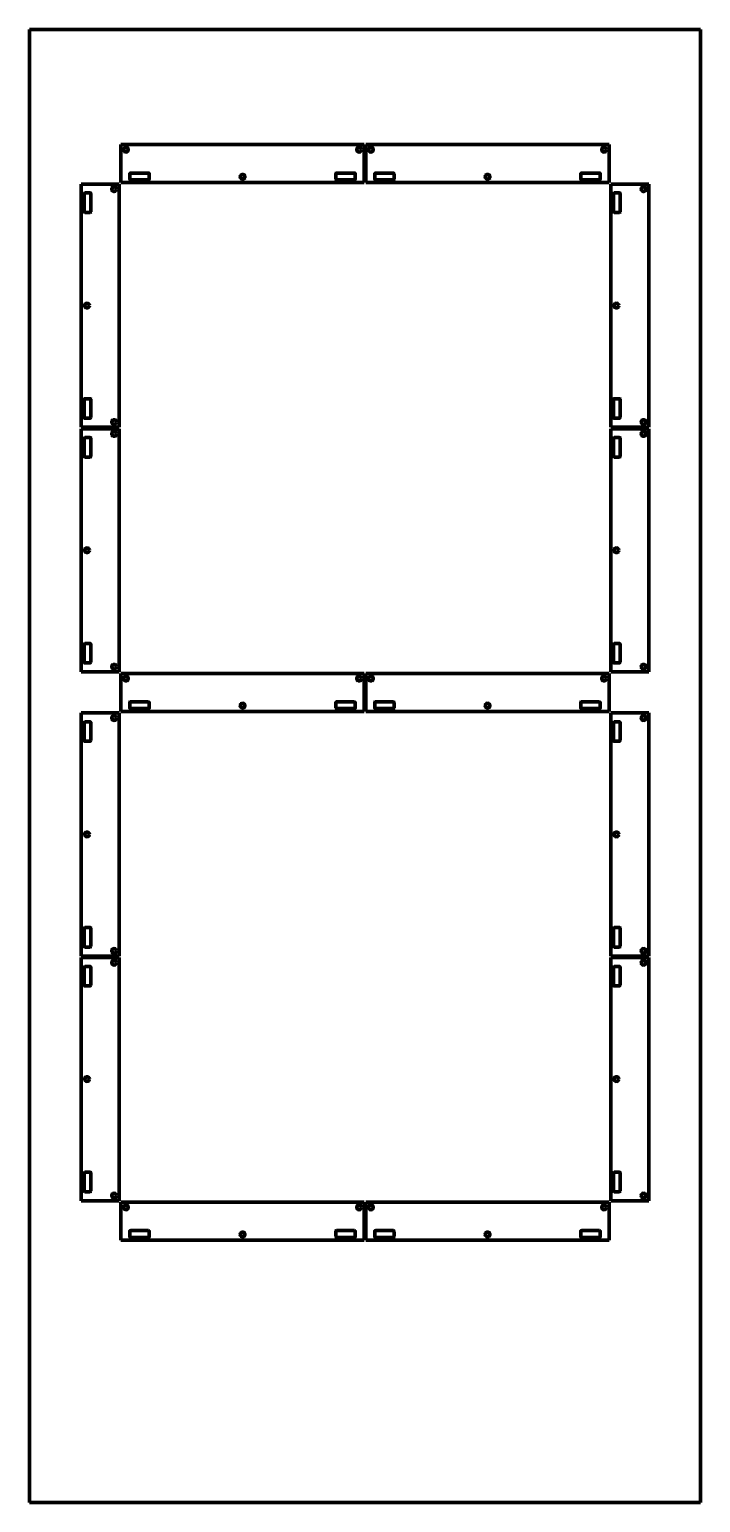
# Model space of a CAD drawing. Header units: millimetres. Extents: x 10 to 465, y 10 to 1010.
import ezdxf

# ---------------------------------------------------------------- set-up
doc = ezdxf.new("R2010")
doc.units = ezdxf.units.MM
doc.layers.add('Visible', color=7, linetype='Continuous', lineweight=70)

msp = doc.modelspace()

# ---------------------------------------------------------------- linework, layer by layer
at = {"layer": 'Visible'}
for p, q in [((10, 1010), (465, 1010)), ((10, 1010), (10, 10)), ((465, 10), (465, 1010)), ((237, 931.9), (71.9, 931.9)), ((71.9, 931.9), (71.9, 906.1)), ((237, 931.9), (237, 906.1)), ((403.1, 931.9), (238, 931.9)), ((238, 931.9), (238, 906.1)), ((403.1, 931.9), (403.1, 906.1)), ((78, 912), (78, 908.4)), ((90.7, 912.5), (78.5, 912.5)), ((91.2, 908.4), (91.2, 912)), ((217.7, 912), (217.7, 908.4)), ((230.4, 912.5), (218.2, 912.5)), ((230.9, 908.4), (230.9, 912)), ((244.1, 912), (244.1, 908.4)), ((256.8, 912.5), (244.6, 912.5)), ((257.3, 908.4), (257.3, 912)), ((383.8, 912), (383.8, 908.4)), ((396.5, 912.5), (384.3, 912.5)), ((397, 908.4), (397, 912)), ((45.1, 740), (45.1, 905.1)), ((70.9, 905.1), (45.1, 905.1)), ((70.9, 740), (70.9, 905.1)), ((237, 906.1), (71.9, 906.1)), ((78.5, 907.9), (90.7, 907.9)), ((218.2, 907.9), (230.4, 907.9)), ((403.1, 906.1), (238, 906.1)), ((244.6, 907.9), (256.8, 907.9)), ((384.3, 907.9), (396.5, 907.9)), ((404.1, 740), (404.1, 905.1)), ((429.9, 905.1), (404.1, 905.1)), ((429.9, 740), (429.9, 905.1)), ((47, 898.5), (47, 886.3)), ((51.1, 899), (47.5, 899)), ((51.6, 886.3), (51.6, 898.5)), ((405.9, 898.5), (405.9, 886.3)), ((410, 899), (406.4, 899)), ((410.5, 886.3), (410.5, 898.5)), ((47.5, 885.8), (51.1, 885.8)), ((406.4, 885.8), (410, 885.8)), ((47, 758.8), (47, 746.6)), ((51.1, 759.3), (47.5, 759.3)), ((51.6, 746.6), (51.6, 758.8)), ((405.9, 758.8), (405.9, 746.6)), ((410, 759.3), (406.4, 759.3)), ((410.5, 746.6), (410.5, 758.8)), ((70.9, 740), (45.1, 740)), ((47.5, 746.1), (51.1, 746.1)), ((429.9, 740), (404.1, 740)), ((406.4, 746.1), (410, 746.1)), ((45.1, 573.9), (45.1, 739)), ((70.9, 739), (45.1, 739)), ((47, 732.4), (47, 720.2)), ((51.1, 732.9), (47.5, 732.9)), ((51.6, 720.2), (51.6, 732.4)), ((70.9, 573.9), (70.9, 739)), ((404.1, 573.9), (404.1, 739)), ((429.9, 739), (404.1, 739)), ((405.9, 732.4), (405.9, 720.2)), ((410, 732.9), (406.4, 732.9)), ((410.5, 720.2), (410.5, 732.4)), ((429.9, 573.9), (429.9, 739)), ((47.5, 719.7), (51.1, 719.7)), ((406.4, 719.7), (410, 719.7)), ((47, 592.7), (47, 580.5)), ((51.1, 593.2), (47.5, 593.2)), ((51.6, 580.5), (51.6, 592.7)), ((405.9, 592.7), (405.9, 580.5)), ((410, 593.2), (406.4, 593.2)), ((410.5, 580.5), (410.5, 592.7)), ((47.5, 580), (51.1, 580)), ((406.4, 580), (410, 580)), ((70.9, 573.9), (45.1, 573.9)), ((237, 572.9), (71.9, 572.9)), ((71.9, 572.9), (71.9, 547.1)), ((237, 572.9), (237, 547.1)), ((403.1, 572.9), (238, 572.9)), ((238, 572.9), (238, 547.1)), ((403.1, 572.9), (403.1, 547.1)), ((429.9, 573.9), (404.1, 573.9)), ((78, 553.1), (78, 549.5)), ((90.7, 553.6), (78.5, 553.6)), ((91.2, 549.5), (91.2, 553.1)), ((217.7, 553.1), (217.7, 549.5)), ((230.4, 553.6), (218.2, 553.6)), ((230.9, 549.5), (230.9, 553.1)), ((244.1, 553.1), (244.1, 549.5)), ((256.8, 553.6), (244.6, 553.6)), ((257.3, 549.5), (257.3, 553.1)), ((383.8, 553.1), (383.8, 549.5)), ((396.5, 553.6), (384.3, 553.6)), ((397, 549.5), (397, 553.1)), ((45.1, 381), (45.1, 546.1)), ((70.9, 546.1), (45.1, 546.1)), ((51.1, 540), (47.5, 540)), ((70.9, 381), (70.9, 546.1)), ((237, 547.1), (71.9, 547.1)), ((78.5, 549), (90.7, 549)), ((218.2, 549), (230.4, 549)), ((403.1, 547.1), (238, 547.1)), ((244.6, 549), (256.8, 549)), ((384.3, 549), (396.5, 549)), ((404.1, 381), (404.1, 546.1)), ((429.9, 546.1), (404.1, 546.1)), ((410, 540), (406.4, 540)), ((429.9, 381), (429.9, 546.1)), ((47, 539.5), (47, 527.3)), ((51.6, 527.3), (51.6, 539.5)), ((405.9, 539.5), (405.9, 527.3)), ((410.5, 527.3), (410.5, 539.5)), ((47.5, 526.8), (51.1, 526.8)), ((406.4, 526.8), (410, 526.8)), ((51.1, 400.3), (47.5, 400.3)), ((410, 400.3), (406.4, 400.3)), ((47, 399.8), (47, 387.6)), ((51.6, 387.6), (51.6, 399.8)), ((405.9, 399.8), (405.9, 387.6)), ((410.5, 387.6), (410.5, 399.8)), ((70.9, 381), (45.1, 381)), ((45.1, 214.9), (45.1, 380)), ((70.9, 380), (45.1, 380)), ((47.5, 387.1), (51.1, 387.1)), ((70.9, 214.9), (70.9, 380)), ((429.9, 381), (404.1, 381)), ((404.1, 214.9), (404.1, 380)), ((429.9, 380), (404.1, 380)), ((406.4, 387.1), (410, 387.1)), ((429.9, 214.9), (429.9, 380)), ((47, 373.4), (47, 361.2)), ((51.1, 373.9), (47.5, 373.9)), ((51.6, 361.2), (51.6, 373.4)), ((405.9, 373.4), (405.9, 361.2)), ((410, 373.9), (406.4, 373.9)), ((410.5, 361.2), (410.5, 373.4)), ((47.5, 360.7), (51.1, 360.7)), ((406.4, 360.7), (410, 360.7)), ((47, 233.7), (47, 221.5)), ((51.1, 234.2), (47.5, 234.2)), ((51.6, 221.5), (51.6, 233.7)), ((405.9, 233.7), (405.9, 221.5)), ((410, 234.2), (406.4, 234.2)), ((410.5, 221.5), (410.5, 233.7)), ((47.5, 221), (51.1, 221)), ((406.4, 221), (410, 221)), ((70.9, 214.9), (45.1, 214.9)), ((237, 213.9), (71.9, 213.9)), ((71.9, 213.9), (71.9, 188.1)), ((237, 213.9), (237, 188.1)), ((403.1, 213.9), (238, 213.9)), ((238, 213.9), (238, 188.1)), ((403.1, 213.9), (403.1, 188.1)), ((429.9, 214.9), (404.1, 214.9)), ((78, 194.1), (78, 190.5)), ((90.7, 194.6), (78.5, 194.6)), ((91.2, 190.5), (91.2, 194.1)), ((217.7, 194.1), (217.7, 190.5)), ((230.4, 194.6), (218.2, 194.6)), ((230.9, 190.5), (230.9, 194.1)), ((244.1, 194.1), (244.1, 190.5)), ((256.8, 194.6), (244.6, 194.6)), ((257.3, 190.5), (257.3, 194.1)), ((383.8, 194.1), (383.8, 190.5)), ((396.5, 194.6), (384.3, 194.6)), ((397, 190.5), (397, 194.1)), ((237, 188.1), (71.9, 188.1)), ((78.5, 190), (90.7, 190)), ((218.2, 190), (230.4, 190)), ((403.1, 188.1), (238, 188.1)), ((244.6, 190), (256.8, 190)), ((384.3, 190), (396.5, 190)), ((465, 10), (10, 10))]:
    msp.add_line(p, q, dxfattribs=at)
for centre in [(75.4, 928.4), (233.5, 928.4), (241.5, 928.4), (399.6, 928.4), (154.5, 910), (320.6, 910), (67.4, 901.6), (426.4, 901.6), (49, 822.6), (408, 822.6), (67.4, 743.5), (426.4, 743.5), (67.4, 735.5), (426.4, 735.5), (49, 656.5), (408, 656.5), (67.4, 577.4), (75.4, 569.4), (233.5, 569.4), (241.5, 569.4), (399.6, 569.4), (426.4, 577.4), (154.5, 551), (320.6, 551), (67.4, 542.6), (426.4, 542.6), (49, 463.6), (408, 463.6), (67.4, 384.5), (426.4, 384.5), (67.4, 376.5), (426.4, 376.5), (49, 297.5), (408, 297.5), (67.4, 218.4), (426.4, 218.4), (75.4, 210.4), (233.5, 210.4), (241.5, 210.4), (399.6, 210.4), (154.5, 192), (320.6, 192)]:
    msp.add_circle(centre, 1.6, dxfattribs=at)
for centre, start, end in [((78.5, 912), 89.9989, 180.0011), ((90.7, 912), 0, 90), ((218.2, 912), 89.9989, 180.0011), ((230.4, 912), 0, 90), ((244.6, 912), 89.9989, 180.0011), ((256.8, 912), 0, 90), ((384.3, 912), 89.9989, 180.0011), ((396.5, 912), 0, 90), ((78.5, 908.4), 180.0011, 269.9989), ((90.7, 908.4), 270, 0), ((218.2, 908.4), 180.0011, 269.9989), ((230.4, 908.4), 270, 0), ((244.6, 908.4), 180.0011, 269.9989), ((256.8, 908.4), 270, 0), ((384.3, 908.4), 180.0011, 269.9989), ((396.5, 908.4), 270, 0), ((47.5, 898.5), 90.0011, 179.9989), ((51.1, 898.5), 359.9989, 90.0011), ((406.4, 898.5), 90.0011, 179.9989), ((410, 898.5), 359.9989, 90.0011), ((47.5, 886.3), 180, 270), ((51.1, 886.3), 270, 0), ((406.4, 886.3), 180, 270), ((410, 886.3), 270, 0), ((47.5, 758.8), 90.0011, 179.9989), ((51.1, 758.8), 359.9989, 90.0011), ((406.4, 758.8), 90.0011, 179.9989), ((410, 758.8), 359.9989, 90.0011), ((47.5, 746.6), 180, 270), ((51.1, 746.6), 270, 0), ((406.4, 746.6), 180, 270), ((410, 746.6), 270, 0), ((47.5, 732.4), 90.0011, 179.9989), ((51.1, 732.4), 359.9989, 90.0011), ((406.4, 732.4), 90.0011, 179.9989), ((410, 732.4), 359.9989, 90.0011), ((47.5, 720.2), 180, 270), ((51.1, 720.2), 270, 0), ((406.4, 720.2), 180, 270), ((410, 720.2), 270, 0), ((47.5, 592.7), 90.0011, 179.9989), ((51.1, 592.7), 359.9989, 90.0011), ((406.4, 592.7), 90.0011, 179.9989), ((410, 592.7), 359.9989, 90.0011), ((47.5, 580.5), 180, 270), ((51.1, 580.5), 270, 0), ((406.4, 580.5), 180, 270), ((410, 580.5), 270, 0), ((78.5, 553.1), 89.9989, 180.0011), ((90.7, 553.1), 0, 90), ((218.2, 553.1), 89.9989, 180.0011), ((230.4, 553.1), 0, 90), ((244.6, 553.1), 89.9989, 180.0011), ((256.8, 553.1), 0, 90), ((384.3, 553.1), 89.9989, 180.0011), ((396.5, 553.1), 0, 90), ((47.5, 539.5), 90.0011, 179.9989), ((51.1, 539.5), 359.9989, 90.0011), ((78.5, 549.5), 180.0011, 269.9989), ((90.7, 549.5), 270, 0), ((218.2, 549.5), 180.0011, 269.9989), ((230.4, 549.5), 270, 0), ((244.6, 549.5), 180.0011, 269.9989), ((256.8, 549.5), 270, 0), ((384.3, 549.5), 180.0011, 269.9989), ((396.5, 549.5), 270, 0), ((406.4, 539.5), 90.0011, 179.9989), ((410, 539.5), 359.9989, 90.0011), ((47.5, 527.3), 180, 270), ((51.1, 527.3), 270, 0), ((406.4, 527.3), 180, 270), ((410, 527.3), 270, 0), ((47.5, 399.8), 90.0011, 179.9989), ((51.1, 399.8), 359.9989, 90.0011), ((406.4, 399.8), 90.0011, 179.9989), ((410, 399.8), 359.9989, 90.0011), ((47.5, 387.6), 180, 270), ((51.1, 387.6), 270, 0), ((406.4, 387.6), 180, 270), ((410, 387.6), 270, 0), ((47.5, 373.4), 90.0011, 179.9989), ((51.1, 373.4), 359.9989, 90.0011), ((406.4, 373.4), 90.0011, 179.9989), ((410, 373.4), 359.9989, 90.0011), ((47.5, 361.2), 180, 270), ((51.1, 361.2), 270, 0), ((406.4, 361.2), 180, 270), ((410, 361.2), 270, 0), ((47.5, 233.7), 90.0011, 179.9989), ((51.1, 233.7), 359.9989, 90.0011), ((406.4, 233.7), 90.0011, 179.9989), ((410, 233.7), 359.9989, 90.0011), ((47.5, 221.5), 180, 270), ((51.1, 221.5), 270, 0), ((406.4, 221.5), 180, 270), ((410, 221.5), 270, 0), ((78.5, 194.1), 89.9989, 180.0011), ((78.5, 190.5), 180.0011, 269.9989), ((90.7, 194.1), 0, 90), ((90.7, 190.5), 270, 0), ((218.2, 194.1), 89.9989, 180.0011), ((218.2, 190.5), 180.0011, 269.9989), ((230.4, 194.1), 0, 90), ((230.4, 190.5), 270, 0), ((244.6, 194.1), 89.9989, 180.0011), ((244.6, 190.5), 180.0011, 269.9989), ((256.8, 194.1), 0, 90), ((256.8, 190.5), 270, 0), ((384.3, 194.1), 89.9989, 180.0011), ((384.3, 190.5), 180.0011, 269.9989), ((396.5, 194.1), 0, 90), ((396.5, 190.5), 270, 0)]:
    msp.add_arc(centre, 0.5, start, end, dxfattribs=at)

doc.saveas('drawing.dxf')
